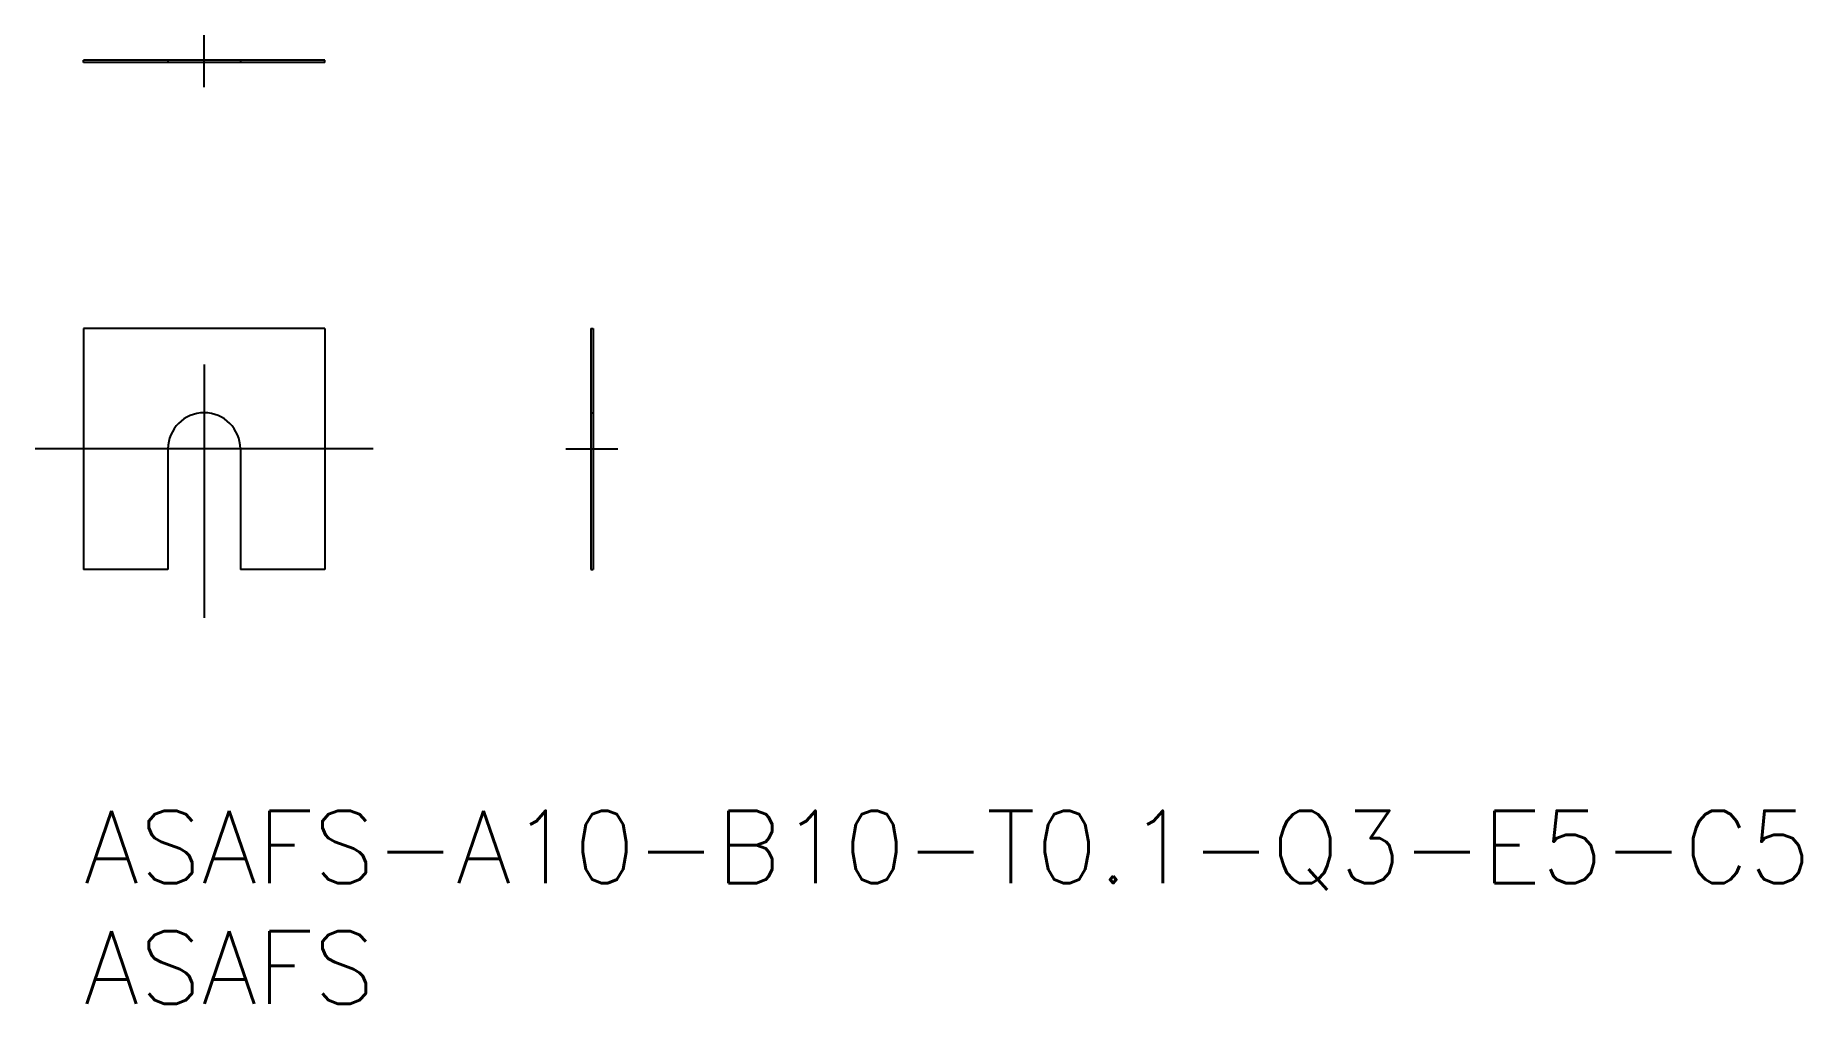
# Model space of a CAD drawing. Extents: x -2 to 71.2, y -8 to 32.1.
import ezdxf

# ---------------------------------------------------------------- set-up
doc = ezdxf.new("R2010")
doc.units = 0
doc.header["$LTSCALE"] = 0.5
doc.linetypes.add('CENTER', pattern=[50.8, 31.75, -6.35, 6.35, -6.35])
doc.linetypes.add('DASHED', pattern=[19.05, 12.7, -6.35])
for name, color, linetype in [('MSM_CENTER', 1, 'CENTER'), ('MSM_CONTINUOUS', 7, 'CONTINUOUS'), ('MSM_DASHED', 4, 'DASHED'), ('MSM_PART_NUMBER', 7, 'CONTINUOUS')]:
    doc.layers.add(name, color=color, linetype=linetype)
doc.styles.get("Standard").update_dxf_attribs({"font": 'txt.shx', "height": 1, "bigfont": 'bigfont.shx'})

# ---------------------------------------------------------------- blocks, each defined once
blk = doc.blocks.new('*U25')
at = {"layer": 'MSM_PART_NUMBER'}
blk.add_text('ASAFS-A10-B10-T0.1-Q3-E5-C5', height=3, dxfattribs=at).set_placement((0, -3))
blk = doc.blocks.new('*U26')
at = {"layer": 'MSM_PART_NUMBER'}
blk.add_text('ASAFS', height=3, dxfattribs=at).set_placement((0, -8))

msp = doc.modelspace()

# ---------------------------------------------------------------- linework, layer by layer
at = {"layer": 'MSM_CENTER'}
for p, q in [((5, 30), (5, 32.15)), ((5, 18.5), (5, 8)), ((12, 15), (-2, 15)), ((20, 15), (22.15, 15))]:
    msp.add_line(p, q, dxfattribs=at)
at = {"layer": 'MSM_CONTINUOUS'}
for p, q in [((10, 31.125), (0, 31.125)), ((0, 31.025), (0, 31.125)), ((10, 31.025), (0, 31.025)), ((10, 31.025), (10, 31.125)), ((10, 20), (0, 20)), ((0, 20), (0, 10)), ((10, 20), (10, 10)), ((21.025, 20), (21.125, 20)), ((21.025, 20), (21.025, 10)), ((21.125, 20), (21.125, 10)), ((3.5, 15), (3.5, 10)), ((6.5, 15), (6.5, 10)), ((3.5, 10), (0, 10)), ((10, 10), (6.5, 10)), ((21.025, 10), (21.125, 10))]:
    msp.add_line(p, q, dxfattribs=at)
msp.add_arc((5, 15), 1.5, 0, 180, dxfattribs=at)
at = {"layer": 'MSM_DASHED'}
for p, q in [((3.5, 31.125), (3.5, 31.025)), ((6.5, 31.125), (6.5, 31.025)), ((21.025, 16.5), (21.125, 16.5))]:
    msp.add_line(p, q, dxfattribs=at)

# ---------------------------------------------------------------- block references
at = {"layer": 'MSM_CONTINUOUS'}
for name in ['*U25', '*U26']:
    msp.add_blockref(name, (0, 0), dxfattribs=at)

doc.saveas('drawing.dxf')
